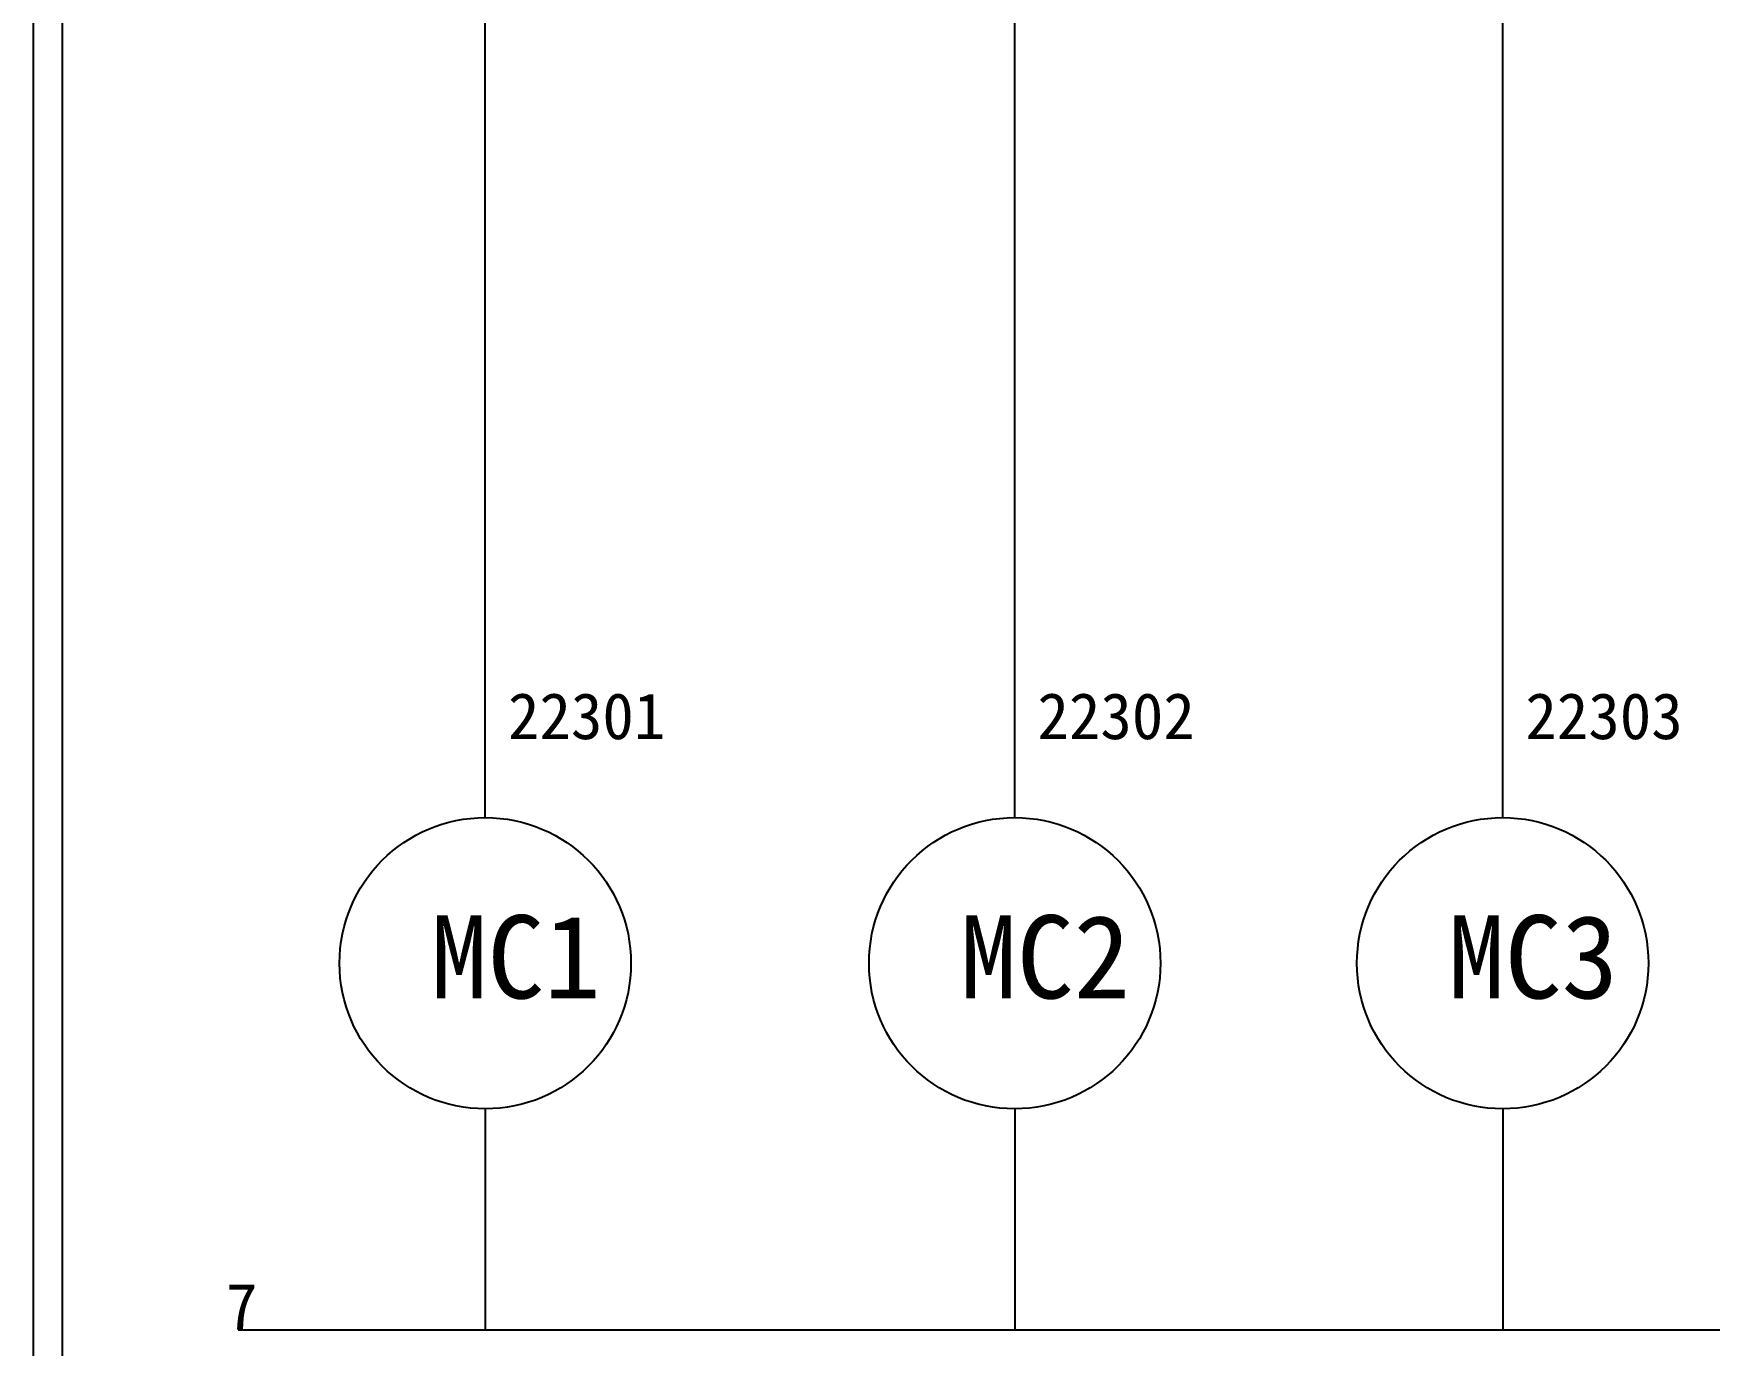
# Model space of a CAD drawing. Extents: x 10 to 297, y 3 to 207.
# Drawn here: x 10 to 82.5, y 48.2 to 105 of the extents above; entities that cross this region are included whole.
import ezdxf

# ---------------------------------------------------------------- set-up
doc = ezdxf.new("R2010")
doc.units = 0
doc.layers.get('0').update_dxf_attribs({"linetype": 'CONTINUOUS'})
doc.layers.add('圖框層', color=7, linetype='CONTINUOUS')
doc.styles.add('STSL', font='kaiu.ttf')

msp = doc.modelspace()

# ---------------------------------------------------------------- linework, layer by layer
for p, q in [((29.532, 71.063), (29.532, 139.12)), ((52.424, 71.063), (52.424, 139.12)), ((73.521, 71.063), (73.521, 139.12)), ((29.532, 71.063), (29.532, 78.437)), ((52.424, 71.063), (52.424, 78.437)), ((73.521, 71.063), (73.521, 78.437)), ((29.532, 58.464), (29.532, 48.865)), ((52.424, 58.464), (52.424, 48.865)), ((73.521, 58.464), (73.521, 48.865)), ((18.851, 48.908), (292.199, 48.908))]:
    msp.add_line(p, q)
for centre in [(29.532, 64.763), (52.424, 64.763), (73.521, 64.763)]:
    msp.add_circle(centre, 6.3)
at = {"layer": '圖框層', "color": 7}
for p, q in [((10, 3), (10, 206.969)), ((11.25, 4.25), (11.25, 205.719))]:
    msp.add_line(p, q, dxfattribs=at)

# ---------------------------------------------------------------- texts
at = {"layer": '圖框層', "color": 4, "style": 'STSL'}
for s, height, p in [('22301', 2, (30.514, 74.457)), ('22302', 2, (53.406, 74.457)), ('22303', 2, (74.503, 74.457)), ('MC1', 3.6, (27.179, 63.24)), ('MC2', 3.6, (50.071, 63.24)), ('MC3', 3.6, (71.168, 63.24)), ('7', 2, (18.322, 48.908))]:
    msp.add_text(s, height=height, dxfattribs=at).set_placement(p)

doc.saveas('drawing.dxf')
